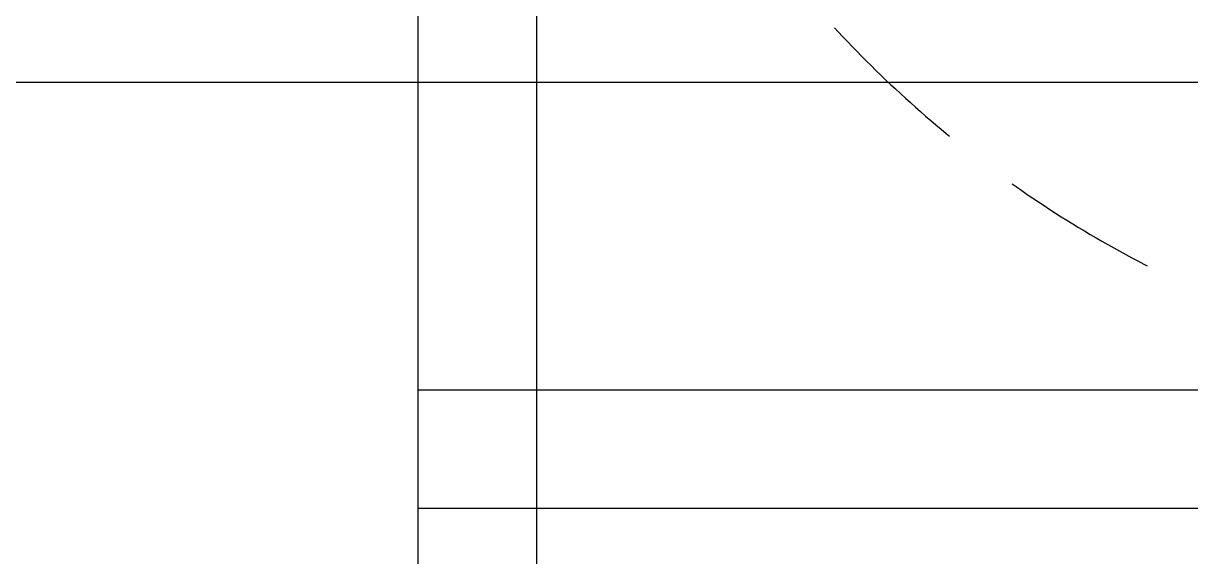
# Model space of a CAD drawing. Header units: inches. Extents: x 17074 to 430035, y 21644 to 175348.
# Drawn here: x 43634 to 45112, y 58168 to 58844 of the extents above; entities that cross this region are included whole.
import ezdxf

# ---------------------------------------------------------------- set-up
doc = ezdxf.new("R2010")
doc.units = ezdxf.units.IN
doc.header["$MEASUREMENT"] = 0
doc.linetypes.add('HIDDEN', pattern=[0.375, 0.25, -0.125])
doc.layers.add('LIGHT', color=4, linetype='Continuous')
doc.layers.add('stair', color=8, linetype='Continuous')
doc.layers.add('wall', color=8, linetype='Continuous', lineweight=30)
doc.styles.add('ROMANS', font='romans.shx', dxfattribs={"width": 0.5, "height": 400})
doc.dimstyles.new('ROMANS', dxfattribs={"dimtxt": 600, "dimasz": 300, "dimexe": 0, "dimexo": 0, "dimgap": 250, "dimtad": 1, "dimdec": 0, "dimdsep": 46, "dimtxsty": 'ROMANS', "dimcen": 10, "dimdle": 150, "dimclrd": 1, "dimclre": 256, "dimclrt": 7, "dimaunit": 1, "dimadec": 0, "dimazin": 0, "dimtfac": 1, "dimtdec": 0, "dimtix": 1, "dimtofl": 0, "dimtmove": 2, "dimatfit": 3, "dimfxl": 1, "dimtolj": 1, "dimarcsym": 0})

msp = doc.modelspace()

# ---------------------------------------------------------------- linework, layer by layer
at = {"layer": 'stair', "linetype": 'HIDDEN', "ltscale": 800}
msp.add_arc((45709.3, 59803.6), 1425, 90, 270, dxfattribs=at)
at = {"layer": 'wall'}
for p, q in [((44134.3, 57847), (44134.3, 59228.6)), ((44284.3, 57847), (44284.3, 59228.6)), ((48829.3, 58378.6), (44134.3, 58378.6)), ((48829.3, 58228.6), (44134.3, 58228.6))]:
    msp.add_line(p, q, dxfattribs=at)

# ---------------------------------------------------------------- leaders
at = {"layer": 'LIGHT', "linetype": 'Continuous'}
msp.add_leader([(46610.6, 57490.3), (46610.6, 58768.5), (42170.6, 58768.5)], dimstyle='ROMANS', override={"dimgap": 250, "dimtad": 0}, dxfattribs=at)

doc.saveas('drawing.dxf')
